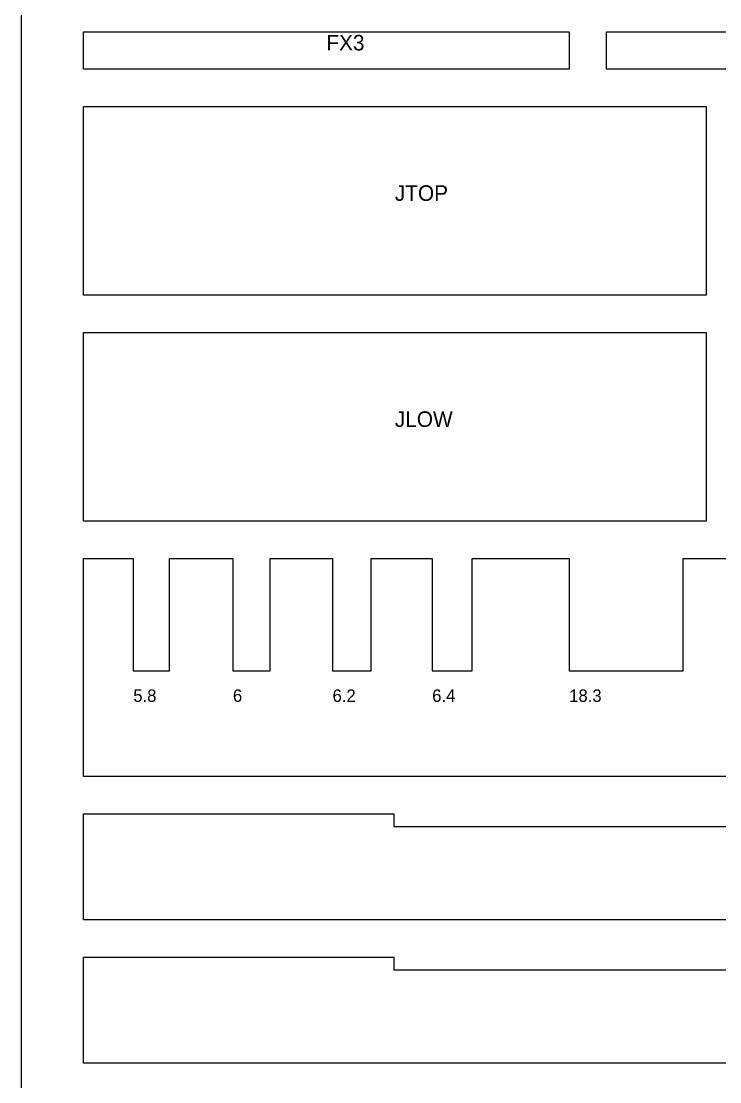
# Model space of a CAD drawing. Header units: millimetres. Extents: x 0 to 2438, y 0 to 1219.
# Drawn here: x 0 to 112.2, y 310.4 to 480.7 of the extents above; entities that cross this region are included whole.
import ezdxf

# ---------------------------------------------------------------- set-up
doc = ezdxf.new("R2010")
doc.units = ezdxf.units.MM
for name, color, linetype in [('CUT_AIRCRAFT', 7, 'Continuous'), ('LABEL_DO_NOT_CUT', 3, 'Continuous'), ('STOCK_DO_NOT_CUT', 8, 'Continuous'), ('TEST_CUT_FIRST', 1, 'Continuous')]:
    doc.layers.add(name, color=color, linetype=linetype)

msp = doc.modelspace()

# ---------------------------------------------------------------- linework, layer by layer
at = {"layer": 'CUT_AIRCRAFT'}
for points in [[(10, 473.01), (10, 479.01), (88, 479.01), (88, 473.01)], [(94, 473.01), (94, 479.01), (154, 479.01), (154, 473.01)], [(110, 436.71), (10, 436.71), (10, 467.01), (110, 467.01)], [(110, 400.41), (10, 400.41), (10, 430.71), (110, 430.71)], [(10, 353.41), (59.85, 353.41), (59.85, 351.41), (287.85, 351.41), (287.85, 336.41), (10, 336.41)], [(10, 330.41), (59.85, 330.41), (59.85, 328.41), (287.85, 328.41), (287.85, 313.41), (10, 313.41)]]:
    msp.add_lwpolyline(points, close=True, dxfattribs=at)
at = {"layer": 'STOCK_DO_NOT_CUT'}
msp.add_lwpolyline([(0, 0), (2438.4, 0), (2438.4, 1219.2), (0, 1219.2)], close=True, dxfattribs=at)
at = {"layer": 'TEST_CUT_FIRST'}
msp.add_lwpolyline([(18, 394.41), (18, 376.41), (23.8, 376.41), (23.8, 394.41), (34, 394.41), (34, 376.41), (40, 376.41), (40, 394.41), (50, 394.41), (50, 376.41), (56.2, 376.41), (56.2, 394.41), (66, 394.41), (66, 376.41), (72.4, 376.41), (72.4, 394.41), (88, 394.41), (88, 376.41), (106.3, 376.41), (106.3, 394.41), (130, 394.41), (130, 359.41), (10, 359.41), (10, 394.41)], close=True, dxfattribs=at)

# ---------------------------------------------------------------- texts
at = {"layer": 'LABEL_DO_NOT_CUT'}
for s, height, p in [('FX3', 2.5, (49, 476.01)), ('JTOP', 2.5, (60, 451.86)), ('JLOW', 2.5, (60, 415.56)), ('5.8', 2, (18, 371.41)), ('6', 2, (34, 371.41)), ('6.2', 2, (50, 371.41)), ('6.4', 2, (66, 371.41)), ('18.3', 2, (88, 371.41))]:
    msp.add_text(s, height=height, dxfattribs=at).set_placement(p)

doc.saveas('drawing.dxf')
